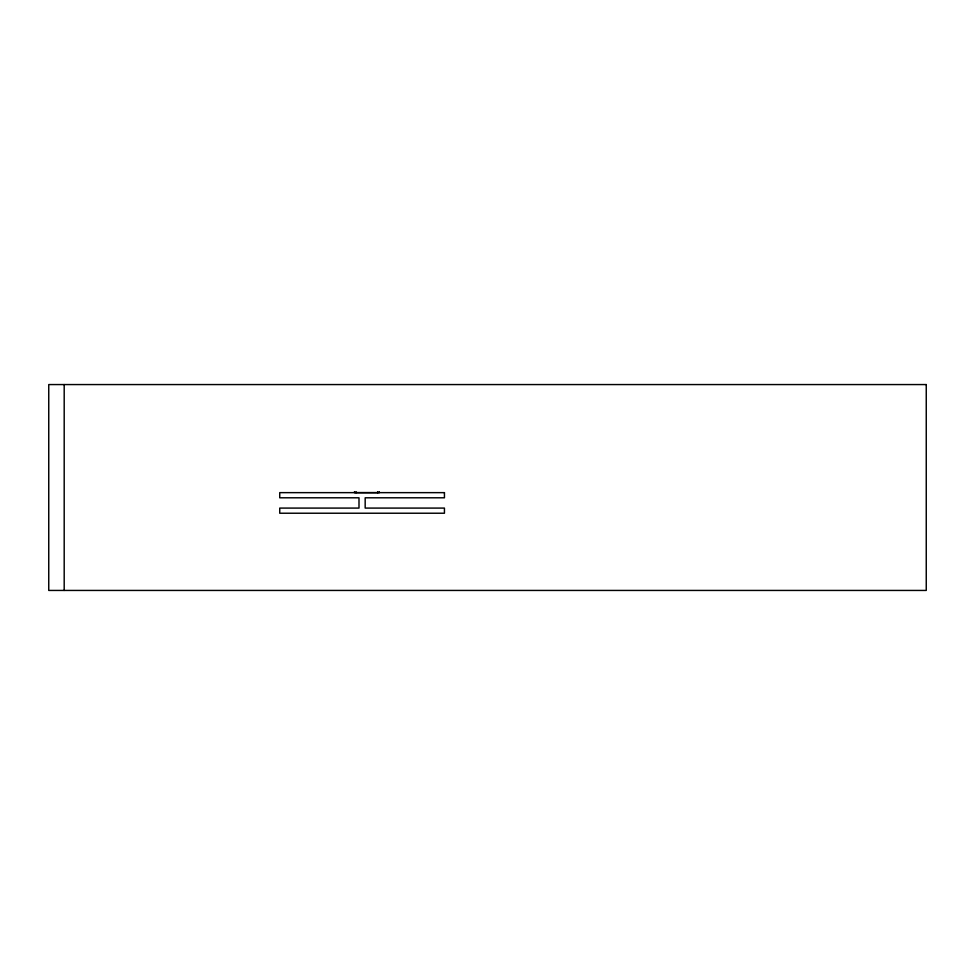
<?xml version="1.0" encoding="UTF-8"?>
<svg xmlns="http://www.w3.org/2000/svg" width="975" height="975" viewBox="0 0 975 975"><rect width="100%" height="100%" fill="white"/><g stroke="black" fill="none" stroke-linecap="round" stroke-linejoin="round"><path stroke-width="1.46" d="M379.263 491.632L379.263 492.655L354.486 492.655L354.486 491.632M377.678 491.632L377.678 492.655M356.07 491.632L356.07 492.655M64.192 384.564L64.192 590.436M926.25 384.564L48.75 384.564L48.75 590.436L926.25 590.436L926.25 384.564M444.442 492.643L279.74 492.643L279.74 497.798L358.995 497.798L358.995 508.085L279.74 508.085L279.74 513.228L444.442 513.228L444.442 508.085L365.174 508.085L365.174 497.798L444.442 497.798L444.442 492.643"/></g></svg>
